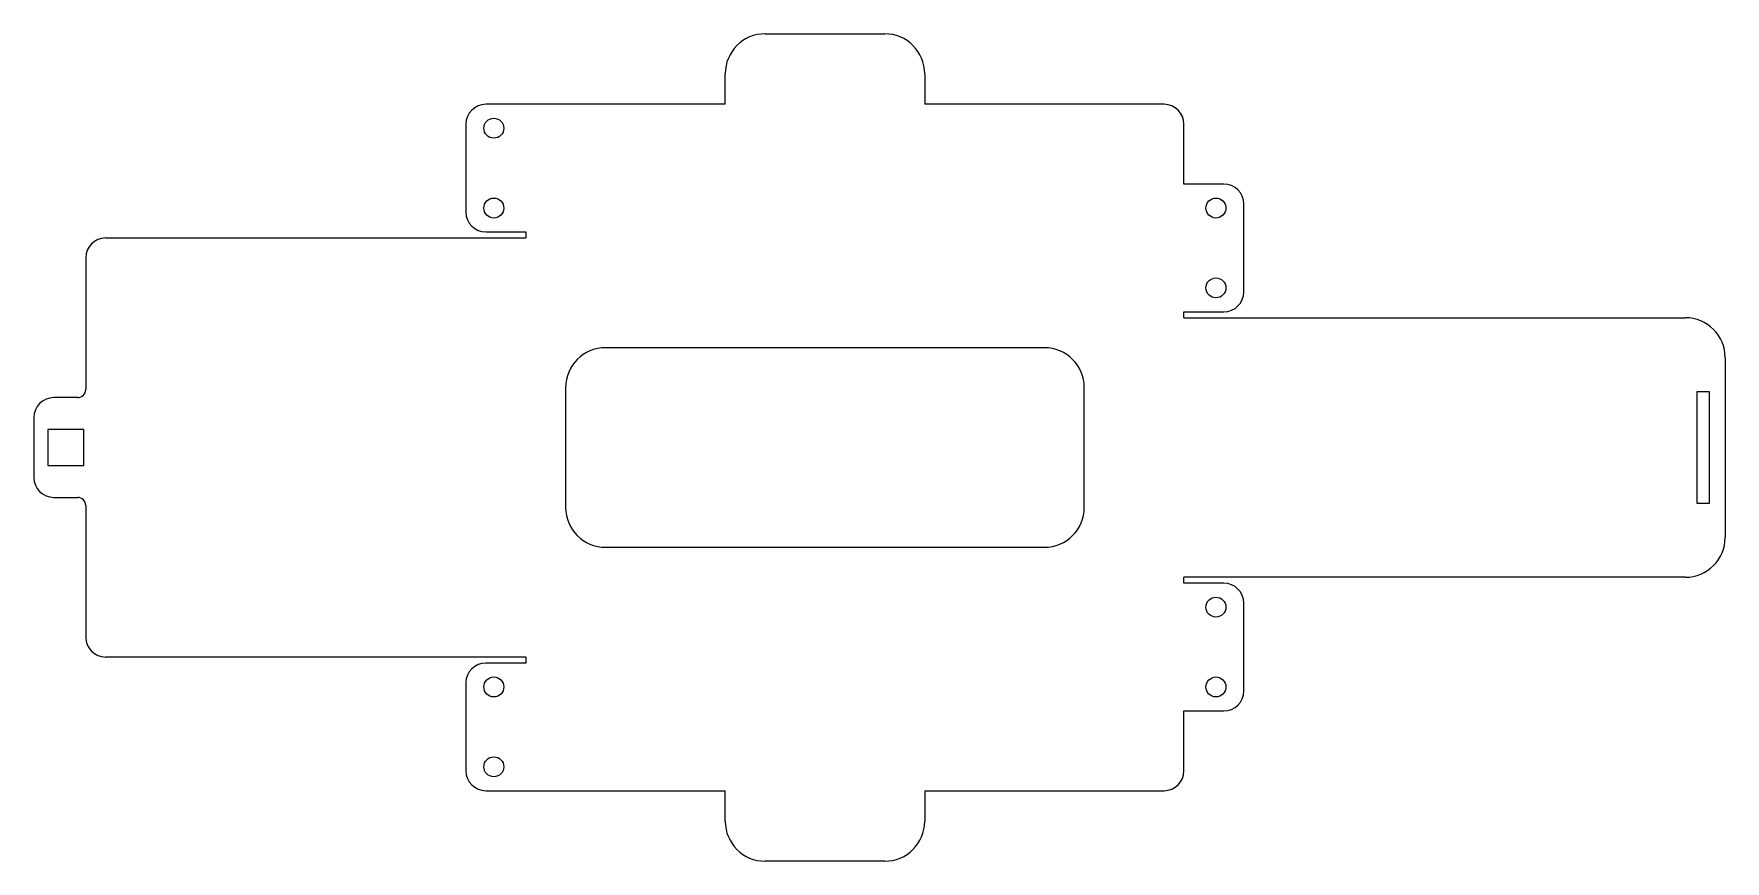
# Model space of a CAD drawing. Header units: millimetres. Extents: x -198 to 226, y -104 to 104.
import ezdxf

# ---------------------------------------------------------------- set-up
doc = ezdxf.new("R2010")
doc.units = ezdxf.units.MM

msp = doc.modelspace()

# ---------------------------------------------------------------- linework, layer by layer
at = {"color": 7, "linetype": 'Continuous', "lineweight": 25}
for p, q in [((-15, 103.65), (15, 103.65)), ((-25, 86), (-25, 93.65)), ((25, 93.65), (25, 86)), ((-25, 86), (-85, 86)), ((85, 86), (25, 86)), ((-90, 81), (-90, 59)), ((90, 66), (90, 81)), ((100, 66), (90, 66)), ((105, 39), (105, 61)), ((-180.3, 52.5), (-75, 52.5)), ((-85, 54), (-75, 54)), ((-75, 54), (-75, 52.5)), ((-185.3, 47.5), (-185.3, 14.5)), ((90, 34), (100, 34)), ((90, 32.5), (90, 34)), ((90, 32.5), (215.65, 32.5)), ((55, 25), (-55, 25)), ((225.65, 22.5), (225.65, -22.5)), ((-65, 15), (-65, -15)), ((65, -15), (65, 15)), ((218.65, 14), (221.65, 14)), ((218.65, -14), (218.65, 14)), ((221.65, 14), (221.65, -14)), ((-187.3, 12.5), (-193.3, 12.5)), ((-198.3, 7.5), (-198.3, -7.5)), ((-185.8, 4.5), (-194.8, 4.5)), ((-194.8, 4.5), (-194.8, -4.5)), ((-185.8, -4.5), (-185.8, 4.5)), ((-194.8, -4.5), (-185.8, -4.5)), ((-193.3, -12.5), (-187.3, -12.5)), ((-185.3, -14.5), (-185.3, -47.5)), ((221.65, -14), (218.65, -14)), ((-55, -25), (55, -25)), ((215.65, -32.5), (90, -32.5)), ((90, -34), (90, -32.5)), ((100, -34), (90, -34)), ((105, -61), (105, -39)), ((-75, -52.5), (-180.3, -52.5)), ((-75, -54), (-85, -54)), ((-75, -52.5), (-75, -54)), ((-90, -59), (-90, -81)), ((90, -66), (100, -66)), ((90, -81), (90, -66)), ((-85, -86), (-25, -86)), ((-25, -93.65), (-25, -86)), ((25, -86), (85, -86)), ((25, -86), (25, -93.65)), ((15, -103.65), (-15, -103.65))]:
    msp.add_line(p, q, dxfattribs=at)
for centre in [(-83, 80), (-83, 60), (98, 60), (98, 40), (98, -40), (-83, -60), (98, -60), (-83, -80)]:
    msp.add_circle(centre, 2.5, dxfattribs=at)
for centre, radius, start, end in [((-15, 93.65), 10, 90, 180), ((15, 93.65), 10, 0, 90), ((-85, 81), 5, 90, 180), ((85, 81), 5, 0, 90), ((100, 61), 5, 0, 90), ((-85, 59), 5, 180, 270), ((-180.3, 47.5), 5, 90, 180), ((100, 39), 5, 270, 0), ((215.65, 22.5), 10, 0, 90), ((-55, 15), 10, 90, 180), ((55, 15), 10, 0, 90), ((-187.3, 14.5), 2, 270, 0), ((-193.3, 7.5), 5, 90, 180), ((-193.3, -7.5), 5, 180, 270), ((-187.3, -14.5), 2, 0, 90), ((-55, -15), 10, 180, 270), ((55, -15), 10, 270, 0), ((215.65, -22.5), 10, 270, 0), ((100, -39), 5, 0, 90), ((-180.3, -47.5), 5, 180, 270), ((-85, -59), 5, 90, 180), ((100, -61), 5, 270, 0), ((-85, -81), 5, 180, 270), ((85, -81), 5, 270, 0), ((-15, -93.65), 10, 180, 270), ((15, -93.65), 10, 270, 0)]:
    msp.add_arc(centre, radius, start, end, dxfattribs=at)

doc.saveas('drawing.dxf')
